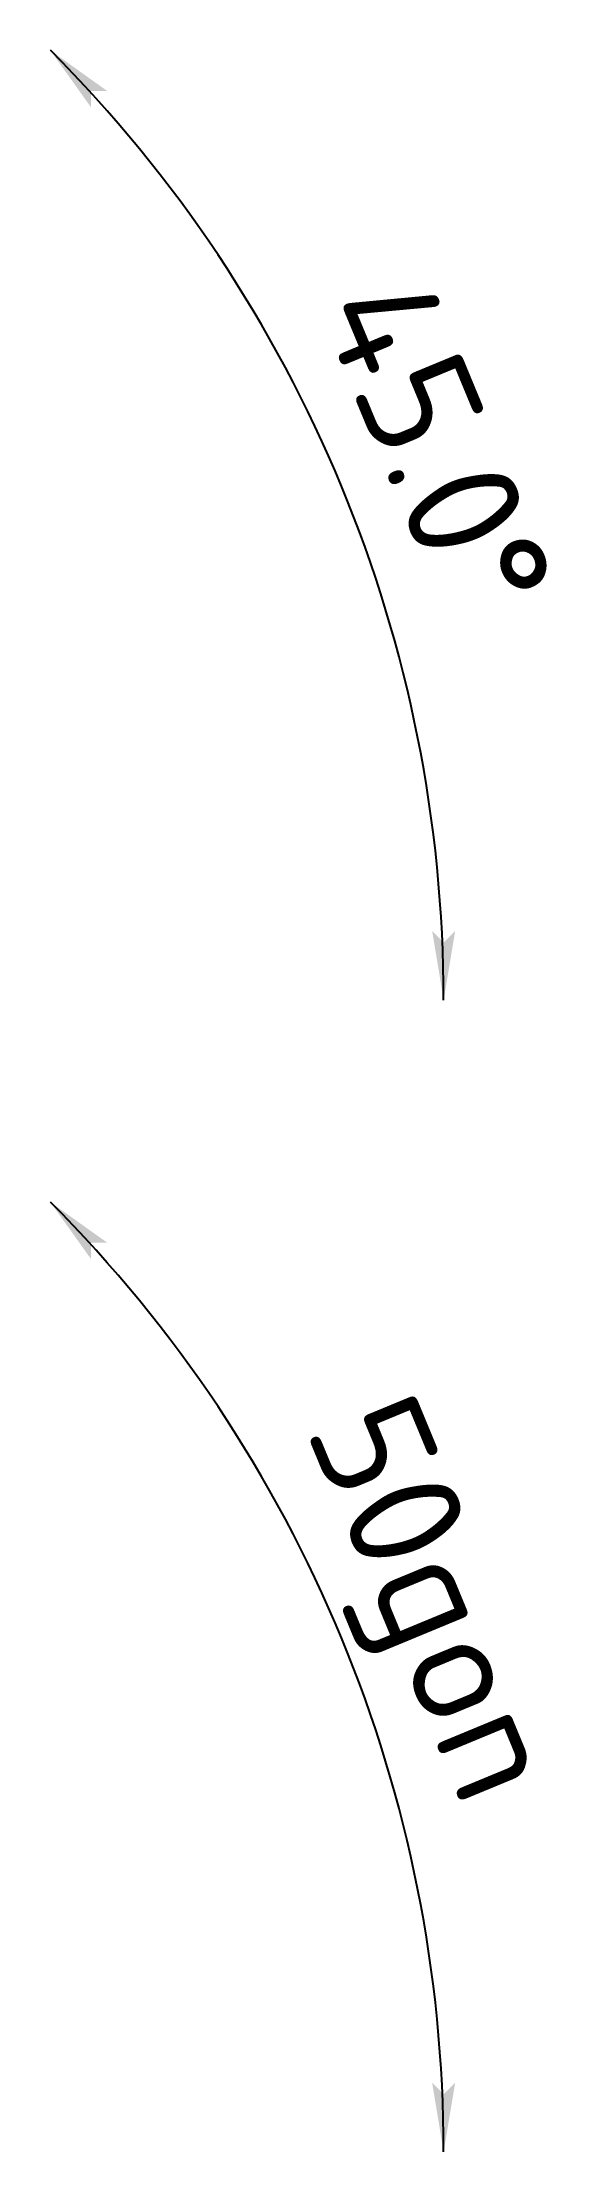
# Model space of a CAD drawing. Extents: x 19.09 to 21.29, y 0 to 9.16.
import ezdxf
from ezdxf.enums import TextEntityAlignment as Align

# ---------------------------------------------------------------- set-up
doc = ezdxf.new("R2010")
doc.units = 0
doc.layers.add('DIMENSIONS', color=1, linetype='CONTINUOUS')
doc.styles.add('ISOCPEUR', font='isocpeur.ttf')

# ---------------------------------------------------------------- blocks, each defined once
blk = doc.blocks.new('DIMTICK_RADIUS')
at = {"color": 7}
blk.add_solid([(0, 0), (0.3, 0.05), (0.3, -0.05), (0.25, 0)], dxfattribs=at)

msp = doc.modelspace()

# ---------------------------------------------------------------- linework, layer by layer
at = {"layer": 'DIMENSIONS', "color": 7}
for centre in [(15, 5), (15, 0)]:
    msp.add_arc(centre, 5.831, 0, 45, dxfattribs=at)

# ---------------------------------------------------------------- block references
at = {"layer": 'DIMENSIONS'}
for p, rotation in [((19.1231, 9.1231), 315), ((20.831, 5), 90), ((19.1231, 4.1231), 315), ((20.831, 0), 90)]:
    msp.add_blockref('DIMTICK_RADIUS', p, dxfattribs=dict(at, rotation=rotation))

# ---------------------------------------------------------------- texts
at = {"layer": 'DIMENSIONS', "color": 7, "style": 'ISOCPEUR'}
for s, p in [('45.0°', (20.8028, 7.4036)), ('50gon', (20.8028, 2.4036))]:
    msp.add_text(s, height=0.5, rotation=-67.5, dxfattribs=at).set_placement(p, align=Align.MIDDLE_CENTER)

doc.saveas('drawing.dxf')
